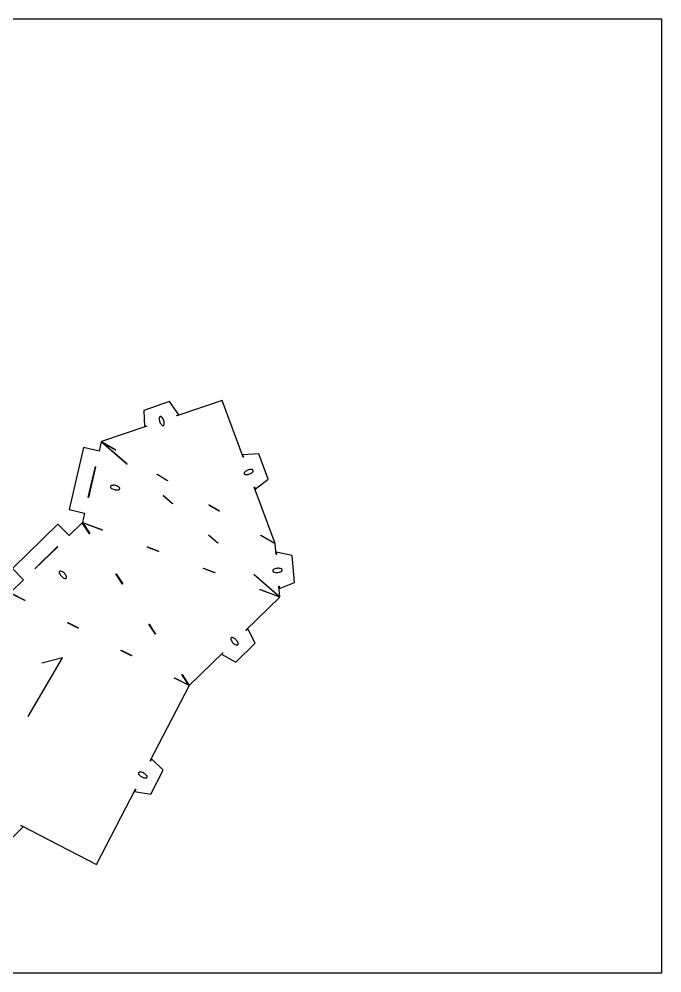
# Model space of a CAD drawing. Extents: x -101 to 299, y -5 to 295.
# Drawn here: x 97 to 299.2, y -4.9 to 295.1 of the extents above; entities that cross this region are included whole.
import ezdxf

# ---------------------------------------------------------------- set-up
doc = ezdxf.new("R2010")
doc.units = 0
doc.layers.add('Ebene_1', color=7, linetype='CONTINUOUS')

msp = doc.modelspace()

# ---------------------------------------------------------------- linework, layer by layer
at = {"layer": 'Ebene_1', "color": 5}
for points in [[(-100.819354, -4.857184), (299.181258, -4.857184), (299.181258, 295.142921), (-100.819354, 295.142921), (-100.819354, -4.857184)], [(94.620241, 37.43311), (98.20658, 41.094591), (97.540535, 41.439607), (97.586044, 41.527449), (121.289183, 29.247043), (133.56973, 52.950394), (133.657571, 52.904532), (133.312908, 52.238488), (138.354455, 51.315974), (142.264644, 58.863302), (138.60281, 62.449641), (138.258146, 61.783949), (138.169952, 61.829105), (150.424394, 85.482149), (150.41628, 85.494496), (145.809002, 87.881391), (145.85451, 87.969232), (150.305508, 85.663477), (148.134513, 88.975002), (148.217416, 89.02933), (150.484719, 85.570344), (150.487894, 85.568932), (161.139666, 95.95718), (161.20881, 95.886271), (160.671883, 95.362749), (165.167683, 92.901419), (171.253099, 98.836199), (168.90501, 103.391971), (168.368083, 102.868449), (168.298938, 102.939357), (178.948946, 113.325841), (172.693491, 115.683807), (172.728416, 115.776588), (178.74751, 113.507521), (170.868219, 120.36411), (170.933483, 120.438899), (178.981755, 113.435202), (178.687185, 116.763307), (178.785963, 116.772127), (178.852285, 116.024944), (183.601733, 117.95111), (182.852433, 126.41813), (177.838402, 127.480344), (177.904371, 126.73316), (177.805946, 126.724341), (177.510319, 130.06303), (172.99441, 132.71486), (173.044505, 132.800585), (177.477863, 130.197085), (170.914785, 147.969324), (171.007566, 148.003544), (171.267563, 147.300105), (175.345321, 150.405255), (172.400685, 158.378738), (167.283291, 158.088049), (167.543288, 157.38461), (167.450508, 157.350038), (160.859913, 175.195655), (146.582996, 170.324146), (146.550894, 170.417985), (147.260683, 170.659991), (144.258191, 174.813949), (136.213799, 172.068985), (136.376783, 166.946299), (137.086571, 167.188305), (137.118674, 167.094466)], [(137.118674, 167.094466), (122.903494, 162.243771), (127.352374, 159.631452), (127.30228, 159.54608), (123.276733, 161.910044), (130.961291, 155.222788), (130.89638, 155.147999), (122.828705, 162.168277), (122.138671, 159.238105), (117.272102, 160.38428), (112.687755, 140.916944), (117.554677, 139.770769), (116.867466, 136.852591), (116.884399, 136.826838), (123.146558, 134.466402), (123.11128, 134.373621), (116.976474, 136.68608), (119.167577, 133.343863), (119.084674, 133.289535), (116.819135, 136.745346), (116.812433, 136.747816), (112.672585, 132.716624), (109.184319, 136.29873), (94.855896, 122.345663), (98.344163, 118.763205), (94.301683, 114.826557)], [(118.74883, 144.626049), (118.652521, 144.64898), (120.944519, 154.382824), (121.040827, 154.359894), (118.74883, 144.626049)], [(140.357174, 151.880219), (140.407269, 151.965591), (143.670816, 150.048949), (143.620721, 149.963577), (140.357174, 151.880219)], [(142.316855, 145.209896), (142.381766, 145.284332), (145.237149, 142.799719), (145.171885, 142.725282), (142.316855, 145.209896)], [(156.675616, 142.297716), (156.726063, 142.383088), (159.98961, 140.466446), (159.939516, 140.381074), (156.675616, 142.297716)], [(156.592713, 132.786827), (156.657624, 132.861616), (159.513008, 130.377002), (159.447744, 130.302566), (156.592713, 132.786827)], [(101.960841, 122.216194), (101.891696, 122.287102), (109.055908, 129.263635), (109.125052, 129.192727), (101.960841, 122.216194)], [(137.277777, 129.033624), (137.312702, 129.126405), (140.854238, 127.791494), (140.819313, 127.698713), (137.277777, 129.033624)], [(127.38483, 120.627988), (127.467733, 120.682316), (129.542771, 117.517194), (129.459869, 117.462866), (127.38483, 120.627988)], [(154.985458, 122.358716), (155.020383, 122.451496), (158.562271, 121.116585), (158.526994, 121.023805), (154.985458, 122.358716)], [(94.257233, 114.701674), (98.806302, 112.344766), (98.760794, 112.256924), (94.185971, 114.626885)], [(115.60946, 103.639269), (115.563952, 103.551427), (112.203038, 105.292385), (112.248899, 105.380227), (115.60946, 103.639269)], [(137.759671, 104.801671), (137.842574, 104.855999), (139.917613, 101.690524), (139.83471, 101.636196), (137.759671, 104.801671)], [(132.412266, 94.933771), (132.366758, 94.84593), (129.006196, 96.586888), (129.051705, 96.67473), (132.412266, 94.933771)]]:
    msp.add_lwpolyline(points, dxfattribs=at)
at = {"layer": 'Ebene_1', "color": 1}
for points in [[(142.150344, 167.268385), (142.150344, 167.268385), (142.22478, 167.266269), (142.296746, 167.277205), (142.364833, 167.299782), (142.427274, 167.333649), (142.483366, 167.377394), (142.531344, 167.429957), (142.570149, 167.490282), (142.598371, 167.557663), (142.614246, 167.631041), (142.614246, 167.631041), (142.636119, 167.924199), (142.628358, 168.215594), (142.591316, 168.502755), (142.526052, 168.784271), (142.432566, 169.057321), (142.312621, 169.319788), (142.166219, 169.57026), (141.994063, 169.805916), (141.797213, 170.024991), (141.797213, 170.024991), (141.774635, 170.046157), (141.750294, 170.06556), (141.724894, 170.083199), (141.698083, 170.098721), (141.670213, 170.11248), (141.641991, 170.123769), (141.61271, 170.132941), (141.583077, 170.139996), (141.553091, 170.144582), (141.553091, 170.144582), (141.477949, 170.147405), (141.405277, 170.136821), (141.337191, 170.114244), (141.274044, 170.080377), (141.217952, 170.036985), (141.169974, 169.984421), (141.131169, 169.923744), (141.103299, 169.85601), (141.087424, 169.782632), (141.087424, 169.782632), (141.065905, 169.489474), (141.074019, 169.198432), (141.111413, 168.910919), (141.17703, 168.630107), (141.270163, 168.357057), (141.390108, 168.094238), (141.53651, 167.843766), (141.70796, 167.607757), (141.904458, 167.38833), (141.904458, 167.38833), (141.927035, 167.367163), (141.951024, 167.348113), (141.976424, 167.330474), (142.002883, 167.315305), (142.030752, 167.301546), (142.059327, 167.290257), (142.08896, 167.280732), (142.119299, 167.273324), (142.150344, 167.268385)], [(167.749663, 152.324366), (167.749663, 152.324366), (167.74931, 152.24993), (167.761658, 152.178316), (167.786352, 152.110935), (167.82163, 152.049199), (167.866785, 151.994166), (167.920408, 151.947599), (167.981791, 151.910205), (168.049877, 151.883746), (168.123255, 151.869635), (168.123255, 151.869635), (168.417119, 151.854819), (168.70816, 151.869988), (168.994616, 151.914438), (169.274016, 151.986757), (169.544596, 152.086594), (169.804241, 152.213241), (170.050833, 152.365994), (170.282255, 152.543794), (170.496391, 152.746288), (170.496391, 152.746288), (170.517205, 152.769571), (170.535902, 152.794266), (170.552835, 152.820019), (170.567652, 152.847182), (170.580352, 152.875052), (170.591288, 152.903627), (170.599755, 152.93326), (170.606105, 152.962894), (170.609985, 152.993232), (170.609985, 152.993232), (170.610691, 153.068374), (170.598344, 153.140694), (170.574002, 153.208074), (170.538724, 153.270516), (170.493921, 153.325549), (170.439946, 153.372116), (170.378563, 153.40951), (170.310477, 153.435616), (170.236394, 153.449727), (170.236394, 153.449727), (169.942883, 153.463838), (169.652194, 153.448316), (169.365738, 153.403866), (169.086338, 153.331546), (168.815758, 153.231357), (168.556113, 153.105063), (168.309169, 152.952663), (168.077746, 152.775216), (167.863258, 152.573427), (167.863258, 152.573427), (167.842796, 152.550144), (167.824099, 152.525449), (167.807166, 152.499696), (167.792702, 152.472885), (167.779649, 152.445016), (167.769066, 152.416088), (167.760246, 152.386102), (167.753896, 152.355763), (167.749663, 152.324366)], [(128.526771, 147.273646), (128.526771, 147.273646), (128.568399, 147.335735), (128.597327, 147.40241), (128.61426, 147.471907), (128.618846, 147.542816), (128.611438, 147.613724), (128.592741, 147.682163), (128.561696, 147.747074), (128.519716, 147.806694), (128.466094, 147.858905), (128.466094, 147.858905), (128.22938, 148.03353), (127.978555, 148.181696), (127.715383, 148.303052), (127.442333, 148.396891), (127.161521, 148.463213), (126.875066, 148.50096), (126.585083, 148.50978), (126.294041, 148.489319), (126.003705, 148.438871), (126.003705, 148.438871), (125.973719, 148.43111), (125.944438, 148.42088), (125.916216, 148.408532), (125.888699, 148.394069), (125.862594, 148.377841), (125.837899, 148.359849), (125.814263, 148.340094), (125.792744, 148.318574), (125.772635, 148.295644), (125.772635, 148.295644), (125.730655, 148.233202), (125.701021, 148.166527), (125.684088, 148.096677), (125.679149, 148.025416), (125.686205, 147.954507), (125.705255, 147.885716), (125.735946, 147.820805), (125.77828, 147.761185), (125.832255, 147.708974), (125.832255, 147.708974), (126.068969, 147.535055), (126.320146, 147.387241), (126.582966, 147.266238), (126.856369, 147.172399), (127.13718, 147.106077), (127.423635, 147.06833), (127.713266, 147.059157), (128.004308, 147.079266), (128.294644, 147.129007), (128.294644, 147.129007), (128.324277, 147.137121), (128.353558, 147.146999), (128.38178, 147.159346), (128.408944, 147.17381), (128.435049, 147.189685), (128.460096, 147.20803), (128.483733, 147.228138), (128.505958, 147.25001), (128.526771, 147.273646)], [(111.629421, 119.193594), (111.629421, 119.193594), (111.697508, 119.22358), (111.757833, 119.264149), (111.809338, 119.313891), (111.851671, 119.371394), (111.883774, 119.434894), (111.904235, 119.50298), (111.913408, 119.574241), (111.90988, 119.646913), (111.892946, 119.719938), (111.892946, 119.719938), (111.787113, 119.994399), (111.654821, 120.254044), (111.498188, 120.497813), (111.318624, 120.723944), (111.117188, 120.930671), (110.895996, 121.116232), (110.65646, 121.279569), (110.399991, 121.418916), (110.127999, 121.53251), (110.127999, 121.53251), (110.098366, 121.541682), (110.068027, 121.548738), (110.037688, 121.553677), (110.006996, 121.556499), (109.975952, 121.556852), (109.94526, 121.554735), (109.914921, 121.550502), (109.885288, 121.544505), (109.856008, 121.535685), (109.856008, 121.535685), (109.787216, 121.505699), (109.726185, 121.46513), (109.674327, 121.415388), (109.631994, 121.357885), (109.599891, 121.294385), (109.578724, 121.226299), (109.569905, 121.155038), (109.573433, 121.082013), (109.590719, 121.008988), (109.590719, 121.008988), (109.696905, 120.73488), (109.829196, 120.475235), (109.986183, 120.231819), (110.166099, 120.006041), (110.367183, 119.799313), (110.588374, 119.613399), (110.82791, 119.44971), (111.084027, 119.310363), (111.355666, 119.196416), (111.355666, 119.196416), (111.385299, 119.186891), (111.415285, 119.180188), (111.445624, 119.175249), (111.476316, 119.172427), (111.507008, 119.172074), (111.537699, 119.174191), (111.568744, 119.178424), (111.599083, 119.184774), (111.629421, 119.193594)], [(176.775835, 121.796388), (176.775835, 121.796388), (176.75608, 121.724421), (176.749377, 121.652102), (176.755374, 121.580841), (176.773366, 121.511696), (176.802294, 121.446785), (176.841805, 121.387519), (176.891194, 121.33566), (176.950108, 121.292269), (177.017135, 121.25946), (177.017135, 121.25946), (177.296888, 121.168091), (177.58158, 121.106355), (177.869799, 121.073899), (178.158371, 121.070371), (178.445885, 121.095771), (178.729519, 121.150099), (179.007508, 121.232649), (179.277383, 121.343421), (179.53738, 121.482416), (179.53738, 121.482416), (179.563133, 121.499702), (179.587827, 121.518399), (179.610758, 121.53886), (179.632277, 121.561085), (179.652033, 121.584721), (179.670024, 121.609769), (179.685899, 121.635874), (179.70001, 121.663038), (179.711652, 121.69126), (179.711652, 121.69126), (179.732113, 121.76358), (179.738816, 121.836252), (179.733171, 121.907866), (179.715533, 121.97701), (179.686605, 122.042274), (179.647094, 122.101541), (179.597352, 122.153399), (179.538438, 122.196791), (179.471058, 122.229599), (179.471058, 122.229599), (179.191305, 122.320263), (178.906613, 122.381646), (178.618746, 122.414102), (178.330174, 122.417277), (178.04266, 122.391877), (177.759027, 122.337902), (177.480685, 122.255705), (177.21081, 122.144932), (176.950813, 122.006644), (176.950813, 122.006644), (176.92506, 121.98971), (176.900719, 121.971013), (176.877788, 121.950552), (176.856269, 121.928327), (176.836513, 121.904691), (176.818521, 121.879644), (176.802294, 121.853185), (176.788183, 121.825316), (176.775835, 121.796388)], [(163.829596, 100.620902), (163.829596, 100.620902), (163.76151, 100.590563), (163.701538, 100.549994), (163.650033, 100.500252), (163.607699, 100.442749), (163.575949, 100.379249), (163.555135, 100.311163), (163.545963, 100.239902), (163.549491, 100.16723), (163.566777, 100.094205), (163.566777, 100.094205), (163.67261, 99.820096), (163.804902, 99.560099), (163.961888, 99.316682), (164.141805, 99.090552), (164.343241, 98.884177), (164.564785, 98.698616), (164.804321, 98.53528), (165.061144, 98.396638), (165.333135, 98.283044), (165.333135, 98.283044), (165.362416, 98.273871), (165.392755, 98.266816), (165.423446, 98.261877), (165.454138, 98.259055), (165.48483, 98.259055), (165.515521, 98.260819), (165.54586, 98.264699), (165.575846, 98.271402), (165.604774, 98.279869), (165.604774, 98.279869), (165.673919, 98.309855), (165.734596, 98.350424), (165.786808, 98.400166), (165.829141, 98.457669), (165.861244, 98.521169), (165.882058, 98.589607), (165.890877, 98.660869), (165.886996, 98.733894), (165.86971, 98.806919), (165.86971, 98.806919), (165.763524, 99.080674), (165.63088, 99.340319), (165.473541, 99.583735), (165.293624, 99.809513), (165.092188, 100.015888), (164.870996, 100.201802), (164.63146, 100.365138), (164.374991, 100.504485), (164.103705, 100.61808), (164.103705, 100.61808), (164.074071, 100.627252), (164.044085, 100.63466), (164.013394, 100.639246), (163.983055, 100.641716), (163.952363, 100.642421), (163.921319, 100.640305), (163.890627, 100.636071), (163.859935, 100.629721), (163.829596, 100.620902)], [(99.84241, 75.795224), (110.663869, 94.223982), (104.16041, 92.531707)], [(134.656638, 58.22301), (134.656638, 58.22301), (134.601605, 58.172916), (134.557155, 58.115413), (134.523994, 58.051913), (134.502121, 57.98418), (134.491538, 57.913977), (134.493302, 57.842716), (134.507413, 57.77216), (134.533519, 57.704427), (134.572677, 57.640574), (134.572677, 57.640574), (134.759649, 57.413385), (134.96673, 57.208421), (135.192508, 57.026388), (135.43416, 56.868696), (135.690277, 56.736052), (135.958741, 56.629513), (136.237788, 56.550138), (136.525302, 56.498632), (136.818813, 56.47676), (136.818813, 56.47676), (136.849858, 56.477113), (136.880902, 56.479935), (136.911241, 56.484874), (136.94158, 56.492282), (136.97086, 56.501455), (136.999435, 56.513096), (137.026599, 56.526149), (137.053058, 56.542024), (137.078105, 56.55931), (137.078105, 56.55931), (137.133844, 56.609405), (137.178999, 56.666907), (137.212513, 56.73076), (137.234738, 56.798494), (137.245321, 56.868696), (137.243558, 56.939957), (137.229799, 57.010513), (137.202988, 57.078599), (137.16383, 57.142805), (137.16383, 57.142805), (136.976505, 57.369288), (136.769071, 57.573899), (136.543294, 57.75558), (136.301641, 57.913271), (136.045524, 58.045916), (135.77706, 58.152807), (135.498366, 58.232182), (135.211205, 58.284041), (134.917341, 58.306619), (134.917341, 58.306619), (134.886649, 58.306266), (134.855605, 58.303444), (134.825619, 58.298505), (134.795633, 58.291449), (134.766352, 58.281924), (134.737777, 58.270282), (134.709908, 58.256524), (134.682744, 58.241002), (134.656638, 58.22301)]]:
    msp.add_lwpolyline(points, dxfattribs=at)

doc.saveas('drawing.dxf')
